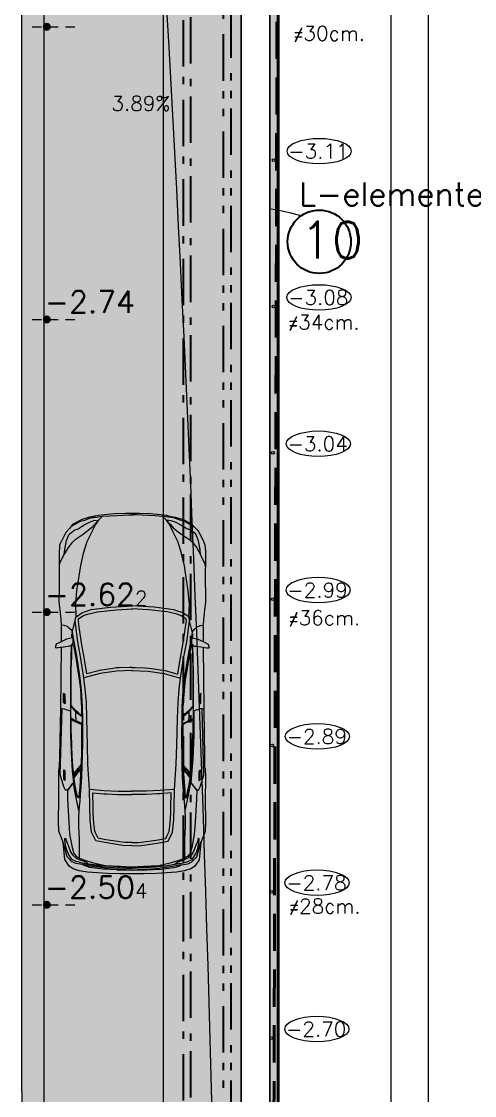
# Model space of a CAD drawing. Header units: millimetres. Extents: x 361 to 21231, y 184 to 1849.
# Drawn here: x 2491.34 to 2497.53, y 467.37 to 482.05 of the extents above; entities that cross this region are included whole.
import ezdxf

# ---------------------------------------------------------------- set-up
doc = ezdxf.new("R2010")
doc.units = ezdxf.units.MM
doc.header["$LTSCALE"] = 0.2
for name, pattern in [('[LP] Type-6', [5.288458, 3.169996, -1.059993, 0.352704, -0.705764]), ('[LP] Type-8', [6.346927, 3.169996, -1.059993, 0.352704, -0.705764, 0.352704, -0.705764]), ('DASHED', [19.05, 12.7, -6.35]), ('HIDDEN2', [4.7625, 3.175, -1.5875])]:
    doc.linetypes.add(name, pattern=pattern)
for name, color, linetype, lineweight in [('... architectuur - ALGEMEEN', 7, 'Continuous', 5), ('... interieur - ALGEMEEN', 7, 'Continuous', 5), ('90 voertuigen', 7, 'Continuous', 18), ('Geen', 7, 'Continuous', 5), ('helling', 96, 'Continuous', 25), ('klimop op draad', 92, 'Continuous', 50), ('L-elementen', 7, 'Continuous', 30), ('L-elementen 4', 10, 'Continuous', 30), ('maten', 1, 'Continuous', 18), ('maten L-elementen', 191, 'Continuous', 18), ('nieuwe hoogtepunten', 154, 'Continuous', 35), ('nummers', 10, 'Continuous', 35), ('talud', 160, 'Continuous', 18)]:
    doc.layers.add(name, color=color, linetype=linetype, lineweight=lineweight)
for name, color, linetype, lineweight, true_color in [('... riolering - DWA', 7, '[LP] Type-6', 35, 0x666360), ('... riolering - RWA', 7, '[LP] Type-8', 35, 0x0080d1), ('draad bestaande te behouden', 7, 'DASHED', 50, 0xd452ff)]:
    doc.layers.add(name, color=color, linetype=linetype, lineweight=lineweight, true_color=true_color)
for name, color, linetype in [('bestaande hoogtepunten', 7, 'Continuous'), ('bestaande hoogtepunten  30-6-2020', 200, 'Continuous'), ('ontwerp', 7, 'Continuous')]:
    doc.layers.add(name, color=color, linetype=linetype)
doc.styles.get("Standard").update_dxf_attribs({"font": 'txt.shx', "height": 0.2})
doc.dimstyles.new('maat aanduiding voor tuin', dxfattribs={"dimscale": 0.2, "dimtxt": 0.2, "dimasz": 0.4, "dimexe": 0.3, "dimexo": 0.3, "dimgap": 0.02, "dimtad": 1, "dimzin": 1, "dimtxsty": 'Standard', "dimblk": 'OBLIQUE', "dimcen": 0.2, "dimadec": 0, "dimazin": 3, "dimtfac": 1, "dimtix": 1, "dimtmove": 0, "dimatfit": 3, "dimldrblk": 'OBLIQUE', "dimfxl": 0.3, "dimfxlon": 1, "dimarcsym": 1})

# ---------------------------------------------------------------- blocks, each defined once
blk = doc.blocks.new('_Oblique')
at = {"color": 0, "linetype": 'ByBlock', "lineweight": -2}
blk.add_line((-0.5, -0.5), (0.5, 0.5), dxfattribs=at)
blk = doc.blocks.new('*D1808')
at = {"layer": 'bestaande hoogtepunten  30-6-2020', "color": 0, "lineweight": -2, "ltscale": 0.2, "transparency": 16777216}
for p, q in [((2496.84, 485.098), (2496.96, 485.098)), ((2496.9, 485.098), (2496.907, 419.593)), ((2496.847, 419.593), (2496.967, 419.593))]:
    blk.add_line(p, q, dxfattribs=at)
at = {"layer": 'Defpoints', "color": 0, "ltscale": 0.2, "transparency": 16777216}
for p in [(2491.886, 485.097), (2491.893, 419.592), (2496.907, 419.593)]:
    blk.add_point(p, dxfattribs=at)
at = {"layer": 'bestaande hoogtepunten  30-6-2020', "color": 0, "lineweight": -2, "ltscale": 0.2, "transparency": 16777216, "xscale": 0.08000000000000074, "yscale": 0.08000000000000074, "zscale": 0.08000000000000074}
for p, rotation in [((2496.9, 485.098), 90.00614147605208), ((2496.907, 419.593), 270.0061414760521)]:
    blk.add_blockref('_Oblique', p, dxfattribs=dict(at, rotation=rotation))
at = {"layer": 'bestaande hoogtepunten  30-6-2020', "color": 0, "ltscale": 0.2, "transparency": 16777216, "insert": (2497.024, 452.345), "char_height": 0.2, "attachment_point": 5, "rotation": 270.0061}
blk.add_mtext('65,51', dxfattribs=at)
blk = doc.blocks.new('*D1890')
at = {"layer": 'Defpoints', "color": 0, "ltscale": 0.2, "transparency": 16777216}
for p in [(2492.843, 485.897), (2497.77, 485.897), (2492.78, 413.494)]:
    blk.add_point(p, dxfattribs=at)
at = {"layer": 'maten', "color": 0, "lineweight": -2, "ltscale": 0.2, "transparency": 16777216}
for p, q in [((2497.71, 485.897), (2497.83, 485.897)), ((2497.77, 413.494), (2497.77, 485.897)), ((2497.71, 413.494), (2497.83, 413.494))]:
    blk.add_line(p, q, dxfattribs=at)
at = {"layer": 'maten', "color": 0, "lineweight": -2, "ltscale": 0.2, "transparency": 16777216, "xscale": 0.08000000000000074, "yscale": 0.08000000000000074, "zscale": 0.08000000000000074}
for p, rotation in [((2497.77, 485.897), 90), ((2497.77, 413.494), 270)]:
    blk.add_blockref('_Oblique', p, dxfattribs=dict(at, rotation=rotation))
at = {"layer": 'maten', "color": 0, "ltscale": 0.2, "transparency": 16777216, "insert": (2497.649, 449.695), "char_height": 0.2, "attachment_point": 5, "rotation": 90}
blk.add_mtext('72,40', dxfattribs=at)
blk = doc.blocks.new('*D1897')
at = {"layer": 'Defpoints', "color": 0, "ltscale": 0.2, "transparency": 16777216}
for p in [(2494.738, 485.197), (2494.738, 433.592), (2496.392, 433.592)]:
    blk.add_point(p, dxfattribs=at)
at = {"layer": 'maten L-elementen', "color": 0, "lineweight": -2, "ltscale": 0.2, "transparency": 16777216}
for p, q in [((2496.332, 485.197), (2496.452, 485.197)), ((2496.392, 485.197), (2496.392, 433.592)), ((2496.332, 433.592), (2496.452, 433.592))]:
    blk.add_line(p, q, dxfattribs=at)
at = {"layer": 'maten L-elementen', "color": 0, "lineweight": -2, "ltscale": 0.2, "transparency": 16777216, "xscale": 0.08000000000000074, "yscale": 0.08000000000000074, "zscale": 0.08000000000000074}
for p, rotation in [((2496.392, 485.197), 90), ((2496.392, 433.592), 270)]:
    blk.add_blockref('_Oblique', p, dxfattribs=dict(at, rotation=rotation))
at = {"layer": 'maten L-elementen', "color": 0, "ltscale": 0.2, "transparency": 16777216, "insert": (2496.271, 459.395), "char_height": 0.2, "attachment_point": 5, "rotation": 90}
blk.add_mtext('51,60', dxfattribs=at)
blk = doc.blocks.new('Groep-11')
at = {"layer": '90 voertuigen', "color": 7, "linetype": 'Continuous', "lineweight": 13, "flags": 128}
for points in [[(-62.9, 233.2), (-70.1, 231.9), (-70.4, 231.8), (-76.2, 230.1), (-82.2, 227.3), (-87.4, 219.5), (-90.1, 212), (-91.4, 205.5), (-92.1, 199.1), (-90.9, 198.3), (-89.1, 203.9), (-86.9, 209.2), (-83.9, 217), (-81.4, 221), (-76.4, 225.5), (-72.2, 227.4), (-71.9, 227.6), (-62.5, 230.7), (-59.3, 233.6)], [(62.8, 233), (70.1, 231.6), (70.4, 231.5), (76.1, 229.9), (82.1, 227), (87.3, 219.2), (90, 211.6), (91.3, 205.2), (91.9, 198.7), (90.8, 198), (88.9, 203.6), (86.8, 208.9), (83.8, 216.7), (81.3, 220.7), (76.3, 225.2), (72.1, 227.2), (71.9, 227.3), (62.4, 230.5), (59.3, 233.4)], [(0, 204.2), (-9.3, 203.9), (-13.3, 203.7), (-29.5, 201.3), (-35.8, 200.3), (-42.7, 199), (-46.3, 198.3), (-47.8, 195.3), (-50.4, 190), (-50.9, 188.9), (-52.3, 177.6), (-53.1, 163.8), (-53.3, 155.4), (-53.7, 137.1), (-53.7, 136.1), (-38.8, 137.4), (-34.6, 137.6), (-19.5, 138.2), (-19, 138.2), (-15.6, 138.2), (-4.5, 138.2), (0, 138.2)], [(-0.2, 204.2), (9.1, 203.9), (13.2, 203.6), (29.3, 201.2), (35.6, 200.2), (42.5, 198.9), (46.1, 198.2), (47.6, 195.2), (50.2, 189.9), (50.7, 188.7), (52, 177.5), (52.8, 163.6), (53, 155.2), (53.3, 136.9), (53.3, 136), (38.4, 137.3), (34.2, 137.5), (19.1, 138.2), (18.6, 138.2), (15.3, 138.2), (4.1, 138.2), (-0.4, 138.2)], [(-82.8, -66.7), (-82.7, -66.5), (-80.5, -64), (-80.4, -63.4), (-77.7, -47.9), (-77.4, -45.6), (-75.8, -36.5), (-72.9, -18.5), (-71.8, -8.8), (-70.9, 1.7), (-70.5, 6.4), (-69.8, 19.6), (-69.6, 30.5), (-74.8, 26.3), (-76.2, 25.1), (-77.9, 23.7), (-83.3, 17.7), (-83.7, 17.2), (-83.8, -27.6), (-83.8, -29.8), (-83.7, -33.2), (-83.4, -50.1), (-83, -66.5)], [(81.7, -67), (81.6, -66.8), (79.4, -64.3), (79.3, -63.6), (76.6, -48.2), (76.3, -45.8), (74.8, -36.7), (72, -18.7), (70.9, -9.1), (70, 1.4), (69.7, 6.1), (69, 19.3), (68.9, 30.2), (74, 26), (75.4, 24.8), (77.1, 23.4), (82.5, 17.4), (82.9, 16.9), (82.9, -27.9), (82.8, -30), (82.8, -33.5), (82.3, -50.4), (81.9, -66.8)], [(0, -35.4), (-4.5, -35.3), (-18.2, -34.7), (-22.7, -34.5), (-26.8, -33.9), (-45.3, -31), (-48.5, -30.1), (-62.7, -26.2), (-65.5, -43.3), (-66.3, -48.4), (-69.6, -66.2), (-70.7, -72), (-73.6, -93.3), (-74.5, -99), (-74.2, -100.4), (-74, -101.5), (-71, -103.6), (-67.3, -106), (-62, -107.9), (-48.2, -111.2), (-31.5, -113.2), (-22.6, -114), (0, -115.6)], [(-1, -35.4), (3.5, -35.3), (17.2, -34.8), (21.7, -34.6), (25.8, -34), (44.4, -31.1), (47.5, -30.3), (61.8, -26.5), (64.5, -43.5), (65.3, -48.7), (68.5, -66.4), (69.5, -72.3), (72.4, -93.5), (73.2, -99.3), (73, -100.7), (72.8, -101.8), (69.7, -103.9), (66, -106.3), (60.7, -108.1), (46.9, -111.3), (30.3, -113.3), (21.3, -114.1), (-1.3, -115.6)], [(-78.2, -210.3), (-83.9, -205.2), (-88.8, -198.8), (-93.9, -189.5), (-93.3, -196), (-91, -208.4), (-87.4, -217.3), (-79.9, -223.2), (-75.2, -224.6), (-67.1, -229.8), (-60.5, -233.3), (-53.7, -235.8), (-47.3, -236.7), (-52.3, -231), (-56.5, -226.3), (-61.5, -222.1), (-68.3, -217), (-77.9, -210.5)], [(76.6, -210.6), (82.3, -205.5), (87.2, -199.1), (92.4, -189.9), (91.8, -196.4), (89.4, -208.7), (85.8, -217.6), (78.2, -223.5), (73.6, -224.9), (65.4, -230), (58.8, -233.5), (52, -236), (45.6, -236.8), (50.6, -231.1), (54.8, -226.5), (59.9, -222.3), (66.7, -217.2), (76.3, -210.8)]]:
    blk.add_lwpolyline(points, dxfattribs=at)
for points in [[(-75.8, 110.8), (-74.7, 109.4), (-72.9, 107.4), (-70.3, 104.7), (-70.5, 110.1), (-71.2, 121.3), (-71.7, 128), (-72.1, 132.6), (-72.4, 136.7), (-72.6, 140.5), (-72.8, 140.8), (-72.9, 141.2), (-73.4, 141.6), (-73.9, 141.4), (-74.4, 140.8), (-75, 139.4), (-75.6, 137.7), (-77.3, 129.2), (-77.8, 126.9), (-79.4, 117.1), (-79.4, 116.9), (-79.5, 115.8)], [(75.3, 110.5), (74.2, 109.1), (72.4, 107.1), (69.8, 104.5), (70.1, 109.9), (70.7, 121.1), (71.3, 127.7), (71.7, 132.3), (72, 136.4), (72.3, 140.3), (72.4, 140.6), (72.6, 141), (73, 141.3), (73.6, 141.2), (74, 140.6), (74.6, 139.2), (75.2, 137.5), (76.9, 128.9), (77.4, 126.7), (78.9, 116.8), (79, 116.6), (79.1, 115.5)], [(-69.8, 94.2), (-70.1, 98.4), (-74.9, 103.6), (-78, 107.4), (-80.1, 110.3), (-80.9, 103), (-81.1, 100.2), (-82, 86), (-83.3, 57.7), (-83.6, 53.4), (-83.6, 36.1), (-79.8, 38.2), (-77.5, 39.3), (-75.4, 40.2), (-73.2, 41.1), (-69.5, 42.7), (-69.5, 50), (-69.4, 64), (-69.4, 68.1), (-69.5, 81.4)], [(69.3, 93.9), (69.6, 98.1), (74.4, 103.3), (77.5, 107.2), (79.6, 110), (80.4, 102.7), (80.6, 99.9), (81.5, 85.8), (82.7, 57.4), (82.9, 53.1), (82.9, 35.8), (79.1, 38), (76.7, 39.1), (74.6, 40), (72.5, 40.9), (68.8, 42.4), (68.8, 49.7), (68.8, 63.8), (68.8, 67.9), (68.9, 81.1)]]:
    blk.add_lwpolyline(points, close=True, dxfattribs=at)
blk = doc.blocks.new('Groep-12')
at = {"layer": '90 voertuigen', "color": 7, "linetype": 'Continuous', "lineweight": 13}
for p, q in [((-92.2, 118.3), (-92.5, 119.2)), ((91.8, 117.9), (92, 118.9)), ((-91.9, 107), (-92.6, 107.2)), ((-91.7, 108.9), (-92.3, 109)), ((91.2, 108.6), (91.8, 108.7)), ((-99.4, 101.1), (-98, 95.8)), ((98.9, 100.7), (97.5, 95.4)), ((-95.9, 21.4), (-98.1, 21.3)), ((95.1, 21.1), (97.3, 20.9)), ((-92.5, 2.1), (-93.4, 2.4)), ((-93.2, 4.2), (-92.3, 4)), ((-92.2, 13.8), (-93, 13.4)), ((92.3, 3.9), (91.5, 3.7)), ((92.3, 14.1), (92.2, 13.1)), ((93.2, 0.2), (92.5, 2.1))]:
    blk.add_line(p, q, dxfattribs=at)
at = {"layer": '90 voertuigen', "color": 7, "linetype": 'Continuous', "lineweight": 13, "flags": 128}
for points in [[(0, 237.4), (-16.2, 236.5), (-36.6, 235.3), (-54.2, 231.5), (-63.1, 228.8), (-72.2, 225.5)], [(72.5, 160.8), (78, 133.9), (79.9, 122.1), (88.2, 132.7), (88, 144.6), (86.2, 176), (85.1, 192.6), (81.6, 210.6), (79.2, 219.1), (76, 222.7), (72.1, 225.2), (63, 228.6), (54.2, 231.4), (36.5, 235.2), (16.2, 236.4), (0, 237.4)], [(-88.7, 133), (-88.3, 144.9), (-86.5, 176.3), (-85.3, 192.9), (-81.8, 210.9), (-79.3, 219.4), (-76.1, 223), (-72.2, 225.5), (-72.2, 220.9), (-72.4, 210.3), (-72.3, 199.5), (-73.3, 182.9), (-73.3, 169.1), (-72.5, 154.3), (-71.8, 147.6), (-70.9, 138.6), (-70.2, 128.5), (-69.3, 114.1), (-68.8, 99.3), (-68.5, 84.4), (-68.4, 68.9), (-68.4, 53.1), (-68.5, 37.1), (-68.8, 18.4), (-69.6, 3.5), (-70.6, -8.8), (-72, -20.3), (-75.5, -42.2), (-77.4, -53), (-80.5, -70.2), (-82.7, -82.7), (-83.7, -86.3), (-87.7, -89.6), (-89.7, -91.1), (-92.9, -92.3), (-92.9, -92.5), (-94.1, -92.6), (-96.9, -93.1), (-97.5, -92.1)], [(96.3, -92.5), (95.7, -93.5), (92.9, -93), (91.7, -92.8), (91.7, -92.7), (88.5, -91.5), (86.5, -89.9), (82.6, -86.6), (81.5, -83), (79.4, -70.5), (76.3, -53.3), (74.5, -42.5), (71, -20.6), (69.7, -9), (68.8, 3.2), (68, 18.1), (67.7, 36.8), (67.7, 52.8), (67.7, 68.6), (67.9, 84.1), (68.3, 99.1), (68.9, 113.9), (69.8, 128.2), (70.6, 138.3), (71.4, 147.3), (72.2, 154), (73, 168.8), (73.1, 182.6), (72.1, 199.2), (72.3, 210.1), (72.1, 220.7), (72.1, 225.2)], [(0, 208.4), (-12.7, 208), (-34.7, 204.8), (-49.4, 202), (-55.3, 189.9), (-57.3, 173), (-57.8, 155.3), (-58.3, 131.4), (-38.8, 133.1), (-19.4, 133.9), (0, 133.8)], [(-0.1, 208.4), (12.6, 208), (34.5, 204.6), (49.2, 201.9), (55.1, 189.7), (57.1, 172.8), (57.5, 155.1), (57.9, 131.2), (38.4, 133), (19, 133.8), (-0.4, 133.8)], [(-72.8, 161.1), (-78.4, 134.1), (-80.3, 122.4), (-88.7, 133)], [(-83.3, -75.5), (-83.2, -80.7), (-82.2, -77.3), (-80.2, -65.4), (-77.2, -49.1), (-75.5, -38.8), (-72.1, -18.1), (-70.8, -7.1), (-69.9, 4.5), (-69.2, 18.7), (-68.9, 36.4), (-68.8, 51.6), (-68.8, 66.6), (-68.8, 81.3), (-69.2, 95.5), (-69.7, 109.6), (-70.5, 123.2), (-71.2, 132.8), (-71.9, 141.3), (-72.5, 142.5), (-73.2, 143.1), (-74.1, 142.9), (-74.9, 141.9), (-76.1, 138.7), (-78.2, 128.6), (-80, 117.4), (-81.6, 101.9), (-82.6, 86.4), (-84.1, 55.4), (-84.2, 24.4), (-84.3, -28.1), (-83.5, -66)], [(82.2, -75.8), (82, -81), (81.1, -77.6), (79, -65.7), (76.2, -49.4), (74.5, -39.1), (71.2, -18.3), (70, -7.4), (69.1, 4.3), (68.4, 18.4), (68.1, 36.2), (68.1, 51.3), (68.1, 66.4), (68.3, 81.1), (68.6, 95.2), (69.2, 109.3), (70, 122.9), (70.8, 132.5), (71.6, 141.1), (72.1, 142.3), (72.9, 142.8), (73.7, 142.6), (74.5, 141.7), (75.7, 138.4), (77.7, 128.3), (79.5, 117.1), (81.1, 101.6), (82.1, 86.1), (83.4, 55.1), (83.4, 24.1), (83.3, -28.4), (82.4, -66.3)], [(-91.7, 118.5), (-92.2, 118.3), (-92.3, 109), (-92.6, 107.2), (-93.6, 105.3)], [(-58.3, 131.4), (-60.6, 96.9), (-61.5, 70.6), (-62.2, 34.3), (-63, 12.7), (-64.6, -5.6), (-66.4, -20.8)], [(57.9, 131.2), (60.1, 96.7), (60.8, 70.4), (61.4, 34.1), (62.2, 12.4), (63.7, -5.8), (65.5, -21.1)], [(91.4, 106.7), (92.1, 106.9), (93.1, 105), (93.5, 105.8), (93.7, 116.2), (93.3, 117.6), (92, 118.9), (91.5, 119.2), (91.3, 118.2), (91.2, 108.6), (91.4, 106.7), (91.8, 105.6), (92.4, 104.5), (93.1, 105)], [(92.1, 106.9), (91.8, 108.7), (91.8, 117.9), (91.3, 118.2)], [(-69.3, 99.4), (-70.9, 100.9), (-74.9, 105.2), (-77.4, 108.4), (-80.5, 112.5)], [(-80.2, 115), (-76.4, 109.8), (-74.8, 107.7), (-72.1, 104.7), (-69.4, 102)], [(74.4, 105), (70.4, 100.7), (68.8, 99.1)], [(68.9, 101.8), (71.6, 104.5), (74.3, 107.4)], [(74.3, 107.4), (75.9, 109.6), (79.8, 114.7)], [(74.4, 105), (76.9, 108.1), (80, 112.2)], [(-84.2, 34.3), (-79.5, 36.9), (-77.5, 37.8)], [(-68.9, 32.6), (-75.5, 27.3), (-76.6, 26.3), (-77.9, 25.3), (-83.5, 19.1), (-84.2, 18.2)], [(-77.9, 25.3), (-77.8, 30.4), (-77.5, 37.8), (-75.8, 38.5), (-74, 39.3), (-68.8, 41.4)], [(68.1, 41.2), (73.3, 39), (75.1, 38.3), (76.8, 37.5), (78.7, 36.6), (83.4, 34)], [(68.2, 32.4), (74.7, 27), (75.8, 26.1), (77.1, 25), (82.7, 18.8), (83.4, 17.9)], [(-93.2, 14.4), (-94.1, 13.1), (-94.4, 11.8), (-94.3, 1.4), (-94.1, 0.5), (-93.4, 2.4), (-93.2, 4.2), (-93, 13.4), (-93.2, 14.4), (-92.3, 14.8), (-92.2, 14), (-92.3, 4), (-92.5, 2.1), (-93.3, 0.1), (-94.1, 0.5)], [(91.4, 13.5), (92.2, 13.1), (92.3, 3.9), (92.5, 2.1), (91.7, 1.8), (91.5, 3.7), (91.4, 13.7), (91.5, 14.5), (92.3, 14.1), (93.3, 12.8), (93.6, 11.4), (93.5, 1), (93.2, 0.2), (92.5, -0.3), (91.7, 1.8)], [(0, -31.3), (-22.1, -30.3), (-44.3, -26.9), (-66.4, -20.8), (-70.7, -47.3), (-74.9, -70.1), (-78.9, -98.8), (-78.1, -103.9), (-69.7, -109.7), (-57.1, -114.2), (-30.4, -117.5), (0, -119.7)], [(-1, -31.3), (21.2, -30.4), (43.3, -27), (65.5, -21.1), (69.6, -47.6), (73.8, -70.4), (77.7, -99.1), (76.8, -104.2), (68.4, -109.9), (55.8, -114.4), (29.1, -117.6), (-1.3, -119.7)], [(-97.5, -62.4), (-88, -63.7), (-86.3, -63.9), (-85.9, -64.1), (-85, -64.5), (-82.1, -67.4), (-81.9, -67.7), (-81.9, -69.9), (-81.8, -73.7), (-81.9, -74.4), (-81.9, -74.6), (-82.3, -75.5), (-82.4, -75.7), (-90, -74.1), (-97.4, -70.5)], [(96.3, -70.9), (88.9, -74.5), (81.3, -76), (81.1, -75.8), (80.7, -74.9), (80.7, -74.7), (80.7, -74), (80.8, -70.2), (80.8, -68), (81, -67.7), (83.9, -64.8), (84.8, -64.4), (85.2, -64.2), (86.9, -64), (96.4, -62.7)]]:
    blk.add_lwpolyline(points, dxfattribs=at)
for points in [[(-88.6, 132.6), (-91, 132.6), (-93.4, 128.1), (-98.5, 111.3), (-95.9, 21.2), (-93.5, 21.5), (-92.1, 21.9), (-92.1, 22), (-89.8, 22.8), (-84.8, 24.2), (-84.7, 57.1), (-83.1, 89.8), (-82, 106.1), (-80.3, 122), (-82.4, 124.7)], [(90.6, 132.3), (93, 127.8), (98, 111), (95.1, 20.9), (92.7, 21.2), (91.3, 21.6), (91.3, 21.7), (89, 22.5), (84, 23.9), (84, 56.8), (82.6, 89.5), (81.5, 105.8), (79.9, 121.8), (81.9, 124.4), (88.2, 132.3)], [(-92.9, 104.9), (-93.6, 105.3), (-94, 106.2), (-94.1, 116.6), (-93.8, 117.9), (-92.5, 119.2), (-91.9, 119.5), (-91.7, 118.5), (-91.7, 108.9), (-91.9, 107), (-92.3, 106)]]:
    blk.add_lwpolyline(points, close=True, dxfattribs=at)
blk = doc.blocks.new('Groep-13')
at = {"layer": '90 voertuigen', "color": 7, "linetype": 'Continuous', "lineweight": 13}
for p, q in [((-82.7, -82.7), (-78.9, -98.8)), ((81.5, -83), (77.7, -99.1))]:
    blk.add_line(p, q, dxfattribs=at)
at = {"layer": '90 voertuigen', "color": 7, "linetype": 'Continuous', "lineweight": 13, "flags": 128}
for points in [[(-77.9, -104.1), (-78.6, -121.9), (-76.9, -139.6), (-71.7, -174.1), (-67.9, -191), (-63.4, -206.6), (-55.6, -222.1), (-51.7, -230.1), (-47.3, -236.7), (-41.8, -241.7)], [(40.1, -241.9), (45.6, -236.8), (50, -230.2), (54, -222.3), (61.8, -206.8), (66.4, -191.2), (70.2, -174.4), (75.6, -139.9), (77.3, -122.1), (76.6, -104.4)], [(-100.4, -173.3), (-99.9, -178.1), (-97.6, -181.9), (-93.9, -189.5)], [(98.9, -173.6), (98.4, -178.4), (96.1, -182.2), (92.4, -189.9)], [(-84.3, -228), (-71.7, -234.9), (-64.7, -237), (-59.4, -239), (-56.4, -240.1)], [(82.6, -228.3), (70, -235.1), (63, -237.2), (57.7, -239.2), (54.7, -240.3)], [(-51.2, -242.1), (-53.7, -241.3), (-56.4, -240.1), (-54.2, -240.2), (-49.9, -240.7), (-45.4, -241.3), (-42.1, -241.7), (-41.8, -241.7), (-32, -242.5), (-22.9, -243), (-14.2, -243.4), (-5.9, -243.7), (0, -243.7)], [(49.5, -242.3), (52, -241.5), (54.7, -240.3), (52.4, -240.4), (48.2, -240.9), (43.7, -241.5), (40.4, -241.9), (40.1, -241.9), (30.2, -242.6), (21.2, -243.1), (12.5, -243.5), (4.2, -243.8), (-1.7, -243.7)]]:
    blk.add_lwpolyline(points, dxfattribs=at)
blk = doc.blocks.new('Groep-14')
at = {"layer": '90 voertuigen', "color": 7, "linetype": 'Continuous', "lineweight": 13, "flags": 128}
for points in [[(-20.5, 241.4), (0, 241.9), (-20.4, 241.4), (-39.9, 240.6), (-57.5, 238.3), (-61.3, 237.1), (-63.9, 236.2), (-66.1, 235.3), (-67.6, 234.4), (-67.9, 234.4), (-76.2, 233.1), (-82.1, 230.5), (-88.5, 223.7), (-91.1, 215.2), (-94.4, 203.3), (-94.3, 204)], [(-67.6, 234.4), (-58.4, 236.3), (-46.8, 238), (-39.3, 238.9), (-35.4, 239.9), (-32.3, 240.1), (-25.3, 240.5), (0, 241.9)], [(0, 238.6), (-32, 236.5), (-47.5, 235.3), (-59.3, 233.6), (-61.5, 233.2), (-65, 232.4), (-65.7, 232.4), (-62.9, 233.2), (-58.8, 234.1), (-45.9, 236.3), (-44, 236.5), (-32, 237.6), (0, 239.4)], [(20.5, 241.3), (0, 241.9), (25.3, 240.4), (32.3, 240), (35.4, 239.7), (39.3, 238.7), (46.7, 237.8), (58.4, 236.1), (67.6, 234.2), (67.9, 234.2), (76.2, 232.8), (82, 230.2), (88.4, 223.4), (91, 214.9), (94.2, 203), (94.1, 203.6)], [(0, 241.9), (20.4, 241.3), (39.9, 240.4), (57.5, 238.1), (61.2, 236.9), (63.9, 235.9), (66, 235), (67.6, 234.2)], [(0, 238.6), (31.9, 236.4), (47.5, 235.1), (59.3, 233.4), (61.4, 233), (65, 232.2), (65.6, 232.2), (62.8, 233), (58.8, 233.9), (45.8, 236.1), (44, 236.4), (32, 237.5), (0, 239.4)]]:
    blk.add_lwpolyline(points, dxfattribs=at)
blk = doc.blocks.new('90 TES Auto Model S 2015 (2D)')
at = {"layer": '90 voertuigen', "color": 7, "linetype": 'Continuous', "lineweight": 13}
for p, q in [((-33.5, 240.8), (-33.5, 240.8)), ((-16.2, 241.5), (-16.2, 241.5)), ((16.2, 241.4), (16.2, 241.4)), ((33.5, 240.7), (33.5, 240.7)), ((-101.3, -61.8), (-101.3, -61.8)), ((-87.8, -64.1), (-87.8, -64.1)), ((86.7, -64.4), (86.7, -64.4)), ((100.3, -62.2), (100.3, -62.2)), ((-97.3, -80.2), (-97.3, -80.3)), ((96.2, -80.6), (96.2, -80.6))]:
    blk.add_line(p, q, dxfattribs=at)
at = {"layer": '90 voertuigen', "color": 7, "linetype": 'Continuous', "lineweight": 18, "flags": 128}
blk.add_lwpolyline([(83.5, -227.6), (82.6, -228.2), (82.6, -228.3), (79.6, -231.4), (68.8, -237.6), (57.5, -241), (49.5, -242.3), (49.1, -242.4), (45.5, -243.3), (37.9, -244.5), (23.8, -245.7), (8.9, -246.2), (5.3, -246.3), (-0.9, -246.2), (-7.1, -246.2), (-10.6, -246.2), (-25.5, -245.6), (-39.6, -244.4), (-47.3, -243.2), (-50.8, -242.2), (-51.2, -242.1), (-59.2, -240.8), (-70.5, -237.3), (-81.3, -231.1), (-84.3, -228), (-84.3, -227.9), (-85.2, -227.3), (-89.5, -222.9), (-91.5, -220), (-94.9, -214.3), (-97.9, -207.6), (-99.9, -202.7), (-100.3, -198.2), (-100.5, -194), (-100.5, -179.3), (-100.4, -173.6), (-100.4, -173.3), (-100.3, -169.8), (-100.3, -149.4), (-100.5, -139.8), (-100.5, -125.1), (-100.3, -120.9), (-99.9, -116.5), (-99.4, -114.7), (-98.7, -108.6), (-97.9, -100.8), (-97.4, -93.3), (-97.5, -92.1), (-97.3, -92.1), (-97.5, -91.8), (-97.3, -80.3), (-97.4, -70.5), (-104.1, -67.2), (-105.2, -63.9), (-105.1, -61.7), (-104, -61.5), (-103.3, -61.5), (-101.8, -61.8), (-99.3, -62.1), (-97.5, -62.4), (-98.1, 21.3), (-99.3, 87.2), (-99.3, 87.6), (-99.4, 101.1), (-99.9, 102.9), (-100.3, 107), (-100.5, 111.2), (-100.5, 125.9), (-100.3, 135.4), (-100.3, 155.8), (-100.5, 165.4), (-100.5, 176), (-100.5, 180.1), (-100.3, 184.3), (-99.9, 188.9), (-96.7, 197.3), (-94.3, 204), (-91.7, 227.6), (-85.7, 236.7), (-80.4, 240.1), (-72, 242.8), (-60.7, 244.5), (-33.5, 246.3), (-16.3, 246.7), (0, 246.7), (16.3, 246.6), (33.5, 246.2), (60.7, 244.3), (72, 242.6), (80.4, 239.9), (85.6, 236.4), (91.6, 227.2), (94.1, 203.6), (96.5, 196.9), (99.7, 188.6), (100, 183.9), (100.2, 179.7), (100.2, 175.7), (100.2, 165), (100, 155.5), (99.9, 135.1), (100.1, 125.5), (100, 110.8), (99.8, 106.6), (99.4, 102.6), (98.9, 100.7), (98.7, 87.2), (98.7, 86.8), (97.3, 20.9), (96.4, -62.7), (98.2, -62.4), (100.7, -62.1), (102.2, -61.9), (102.9, -61.8), (104, -62.1), (104.1, -64.3), (103, -67.6), (96.3, -70.9), (96.2, -80.6), (96.3, -92.2), (96.1, -92.5), (96.3, -92.5), (96.2, -93.6), (96.7, -101.1), (97.4, -109), (98.1, -115), (98.6, -116.9), (99, -121.3), (99.2, -125.5), (99.1, -140.2), (98.9, -149.7), (98.8, -170.1), (98.9, -173.6), (98.9, -173.9), (99, -179.7), (98.9, -194.4), (98.7, -198.6), (98.3, -203), (96.3, -207.9)], dxfattribs=at)
at = {"layer": '90 voertuigen', "color": 7, "linetype": 'Continuous', "lineweight": 13, "flags": 128}
for points in [[(77.1, 25), (77.1, 30.1), (76.8, 37.5)], [(83.5, -227.6), (85.1, -225), (90.2, -219.6), (96.3, -207.9)]]:
    blk.add_lwpolyline(points, dxfattribs=at)
at = {"layer": '90 voertuigen', "color": 7}
blk.add_blockref('Groep-11', (0, 0), dxfattribs=at)
at = {"layer": 'Geen', "color": 7}
for name in ['Groep-12', 'Groep-14', 'Groep-13']:
    blk.add_blockref(name, (0, 0), dxfattribs=at)

msp = doc.modelspace()

# ---------------------------------------------------------------- hatches: boundary and pattern name
at = {"layer": '... architectuur - ALGEMEEN', "linetype": 'Continuous', "lineweight": 9, "true_color": 0xe7e8e9}
msp.add_hatch(color=254, dxfattribs=at).paths.add_polyline_path([(2491.343, 485.597), (2491.351, 412.922), (2494.351, 414.092), (2494.343, 485.597)])
at = {"layer": '... riolering - DWA', "linetype": 'Continuous', "lineweight": 0, "true_color": 0xa6a6a6, "transparency": 33554559}
msp.add_hatch(color=253, dxfattribs=at).paths.add_polyline_path([(2500.087, 493.115), (2500.187, 493.115), (2500.187, 489.06), (2499.08, 487.953), (2494.816, 487.953), (2493.655, 486.8), (2493.655, 413.897), (2493.559, 413.861), (2493.559, 486.838), (2494.774, 488.053), (2499.039, 488.053), (2500.087, 489.102)])
at = {"layer": '... riolering - RWA', "linetype": 'Continuous', "lineweight": 0, "true_color": 0x98d8ff, "transparency": 33554559}
msp.add_hatch(color=141, dxfattribs=at).paths.add_polyline_path([(2504.125, 487.778), (2504.125, 487.139), (2503.548, 486.562), (2495.16, 486.562), (2494.48, 485.882), (2494.202, 485.604), (2494.202, 414.167), (2494.203, 414.167), (2494.237, 414.073), (2494.102, 414.024), (2494.102, 485.645), (2494.365, 485.909), (2495.118, 486.662), (2503.507, 486.662), (2504.025, 487.18), (2504.025, 487.778)])
at = {"layer": 'L-elementen 4', "ltscale": 0.2}
h = msp.add_hatch(color=256, dxfattribs=at)
h.dxf.hatch_style = 1
h.paths.add_polyline_path([(2494.738, 485.197), (2494.841, 485.197), (2494.841, 457.979), (2494.738, 457.979)])
at = {"layer": 'nieuwe hoogtepunten', "ltscale": 0.2}
h = msp.add_hatch(color=256, dxfattribs=at)
h.dxf.hatch_style = 1
edge = h.paths.add_edge_path()
edge.add_arc((2491.689, 481.98), 0.055, 0.0061, 360.0061)
h = msp.add_hatch(color=256, dxfattribs=at)
h.dxf.hatch_style = 1
edge = h.paths.add_edge_path()
edge.add_arc((2491.689, 477.98), 0.055, 0.0061, 360.0061)
h = msp.add_hatch(color=256, dxfattribs=at)
h.dxf.hatch_style = 1
edge = h.paths.add_edge_path()
edge.add_arc((2491.689, 473.98), 0.055, 0.0061, 360.0061)
h = msp.add_hatch(color=256, dxfattribs=at)
h.dxf.hatch_style = 1
edge = h.paths.add_edge_path()
edge.add_arc((2491.689, 469.98), 0.055, 0.0061, 360.0061)

# ---------------------------------------------------------------- linework, layer by layer
at = {"layer": '... architectuur - ALGEMEEN', "color": 7, "linetype": 'Continuous', "lineweight": 9}
msp.add_line((2494.343, 485.597), (2494.351, 414.001), dxfattribs=at)
at = {"layer": '... architectuur - ALGEMEEN', "color": 7, "linetype": 'Continuous', "lineweight": 9, "flags": 128}
msp.add_lwpolyline([(2491.343, 485.597), (2491.351, 412.922), (2494.351, 414.092), (2494.343, 485.597)], close=True, dxfattribs=at)
msp.add_lwpolyline([(2491.343, 485.597), (2491.351, 412.922), (2494.351, 414.092), (2494.343, 485.597)], close=True, dxfattribs=at)
at = {"layer": '... interieur - ALGEMEEN', "color": 7, "linetype": 'Continuous', "lineweight": 9}
msp.add_line((2494.851, 414.287), (2494.843, 485.097), dxfattribs=at)
at = {"layer": '... riolering - DWA', "transparency": 33554559, "flags": 128}
msp.add_lwpolyline([(2500.087, 493.115), (2500.187, 493.115), (2500.187, 489.06), (2499.08, 487.953), (2494.816, 487.953), (2493.655, 486.8), (2493.655, 413.897), (2493.559, 413.861), (2493.559, 486.838), (2494.774, 488.053), (2499.039, 488.053), (2500.087, 489.102)], close=True, dxfattribs=at)
at = {"layer": '... riolering - RWA', "transparency": 33554559, "flags": 128}
msp.add_lwpolyline([(2504.125, 487.778), (2504.125, 487.139), (2503.548, 486.562), (2495.16, 486.562), (2494.48, 485.882), (2494.202, 485.604), (2494.202, 414.167), (2494.203, 414.167), (2494.237, 414.073), (2494.102, 414.024), (2494.102, 485.645), (2494.365, 485.909), (2495.118, 486.662), (2503.507, 486.662), (2504.025, 487.18), (2504.025, 487.778)], close=True, dxfattribs=at)
at = {"layer": 'bestaande hoogtepunten', "ltscale": 0.2}
for centre in [(2494.79, 480.157), (2494.788, 478.157), (2494.779, 476.157), (2494.778, 474.157), (2494.767, 472.157), (2494.763, 470.157), (2494.759, 468.157)]:
    msp.add_circle(centre, 0.02, dxfattribs=at)
at = {"layer": 'bestaande hoogtepunten'}
for centre in [(2495.411, 480.281), (2495.408, 478.281), (2495.4, 476.281), (2495.398, 474.281), (2495.387, 472.281), (2495.383, 470.281), (2495.38, 468.281)]:
    msp.add_ellipse(centre, major_axis=(-0.439, 0), ratio=0.39726, dxfattribs=at)
at = {"layer": 'draad bestaande te behouden', "ltscale": 0.2}
msp.add_line((2494.843, 485.097), (2494.669, 422.157), dxfattribs=at)
at = {"layer": 'helling', "ltscale": 0.2}
msp.add_arc((2018.327, 455.248), 475.769, 355.76691, 3.56268, dxfattribs=at)
at = {"layer": 'klimop op draad', "ltscale": 0.2}
msp.add_line((2494.85, 419.592), (2494.85, 485.172), dxfattribs=at)
at = {"layer": 'L-elementen', "ltscale": 0.2}
msp.add_line((2494.841, 433.592), (2494.843, 485.197), dxfattribs=at)
msp.add_lwpolyline([(2494.738, 485.197), (2494.841, 485.197), (2494.841, 453.479), (2494.738, 453.479)], close=True, dxfattribs=at)
at = {"layer": 'L-elementen 4', "linetype": 'Continuous', "lineweight": 25, "ltscale": 0.2}
msp.add_arc((2493.889, 474.64), 4.925, 75.0327, 79.8823, dxfattribs=at)
at = {"layer": 'nummers', "ltscale": 0.05}
msp.add_circle((2495.413, 479.042), 0.433, dxfattribs=at)
at = {"layer": 'ontwerp', "ltscale": 0.2}
for p, q in [((2491.66, 419.592), (2491.653, 485.597)), ((2493.286, 458), (2493.283, 485.597))]:
    msp.add_line(p, q, dxfattribs=at)
at = {"layer": 'talud', "linetype": 'HIDDEN2', "ltscale": 0.2}
for p, q in [((2491.491, 481.98), (2492.091, 481.98)), ((2491.491, 477.98), (2492.091, 477.98)), ((2491.491, 473.98), (2492.091, 473.98)), ((2491.491, 469.98), (2492.091, 469.98))]:
    msp.add_line(p, q, dxfattribs=at)

# ---------------------------------------------------------------- block references
at = {"layer": 'Geen', "color": 7, "xscale": 0.01, "yscale": 0.01, "zscale": 0.01, "rotation": 180.0061414760455}
msp.add_blockref('90 TES Auto Model S 2015 (2D)', (2492.852, 472.871), dxfattribs=at)

# ---------------------------------------------------------------- texts
at = {"layer": 'bestaande hoogtepunten', "char_height": 0.2, "width": 0.69801, "attachment_point": 1, "rotation": 0.0061}
for s, insert in [('-3.11', (2494.99, 480.38)), ('-3.08', (2494.988, 478.38)), ('-3.04', (2494.979, 476.38)), ('-2.99', (2494.978, 474.38)), ('-2.89', (2494.967, 472.38)), ('-2.78', (2494.963, 470.38)), ('-2.70', (2494.959, 468.38))]:
    msp.add_mtext(s, dxfattribs=dict(at, insert=insert))
at = {"layer": 'helling', "ltscale": 0.2, "insert": (2492.573, 481.033), "char_height": 0.2, "attachment_point": 1, "rotation": 0.0061}
msp.add_mtext_dynamic_manual_height_columns('3.89%', width=1.89743, gutter_width=1, heights=[0], dxfattribs=at)
at = {"layer": 'L-elementen 4', "ltscale": 0.2, "insert": (2495.138, 479.852), "char_height": 0.32, "attachment_point": 1, "rotation": 0.0061}
msp.add_mtext_dynamic_manual_height_columns('L-elementen', width=4.04317, gutter_width=1.6, heights=[0], dxfattribs=at)
at = {"layer": 'nieuwe hoogtepunten', "ltscale": 0.2, "char_height": 0.3, "attachment_point": 1, "rotation": 0.0061}
for s, insert in [('-2.74', (2491.659, 478.37)), ('-2.62{\\H0.66667x;2}', (2491.659, 474.37)), ('-2.50{\\H0.66667x;4}', (2491.659, 470.37))]:
    msp.add_mtext_dynamic_manual_height_columns(s, width=3.39192, gutter_width=1.5, heights=[0], dxfattribs=dict(at, insert=insert))
at = {"layer": 'nummers', "ltscale": 0.05, "insert": (2495.154, 479.315), "char_height": 0.5005, "attachment_point": 1, "rotation": 0.0061}
msp.add_mtext_dynamic_manual_height_columns('10', width=1.14354, gutter_width=1.43, heights=[0], dxfattribs=at)
at = {"layer": 'talud', "ltscale": 0.2, "char_height": 0.2, "attachment_point": 1, "rotation": 0.0061}
for s, insert in [('{\\fISOCPEUR|b0|i0|c0|p34;≠}30cm.', (2495.061, 481.99)), ('{\\fISOCPEUR|b0|i0|c0|p34;≠}34cm.', (2494.99, 478.044)), ('{\\fISOCPEUR|b0|i0|c0|p34;≠}36cm.', (2494.995, 474.002)), ('{\\fISOCPEUR|b0|i0|c0|p34;≠}28cm.', (2495.001, 470.062))]:
    msp.add_mtext_dynamic_manual_height_columns(s, width=1.26472, gutter_width=1, heights=[0], dxfattribs=dict(at, insert=insert))

# ---------------------------------------------------------------- dimensions: what is measured, and where the dimension line sits
at = {"layer": 'bestaande hoogtepunten  30-6-2020', "ltscale": 0.2}
dim = msp.add_linear_dim(base=(2496.906932, 419.592564), p1=(2491.886063, 485.097026), p2=(2491.893085, 419.592027), angle=90.006141, dimstyle='maat aanduiding voor tuin', dxfattribs=at)
dim.commit()
dim.dimension.update_dxf_attribs({"geometry": '*D1808', "text_midpoint": (2497.024088, 452.345077)})
at = {"layer": 'maten', "ltscale": 0.2}
dim = msp.add_linear_dim(base=(2497.77, 485.897), p1=(2492.78, 413.494), p2=(2492.843, 485.897), angle=90, dimstyle='maat aanduiding voor tuin', dxfattribs=at)
dim.commit()
dim.dimension.update_dxf_attribs({"geometry": '*D1890', "text_midpoint": (2497.77, 449.695), "dimtype": 160})
at = {"layer": 'maten L-elementen', "ltscale": 0.2}
dim = msp.add_linear_dim(base=(2496.39206, 433.59212), p1=(2494.73794, 485.19708), p2=(2494.73794, 433.59212), angle=90, dimstyle='maat aanduiding voor tuin', dxfattribs=at)
dim.commit()
dim.dimension.update_dxf_attribs({"geometry": '*D1897', "text_midpoint": (2496.2714, 459.3946)})

doc.saveas('drawing.dxf')
